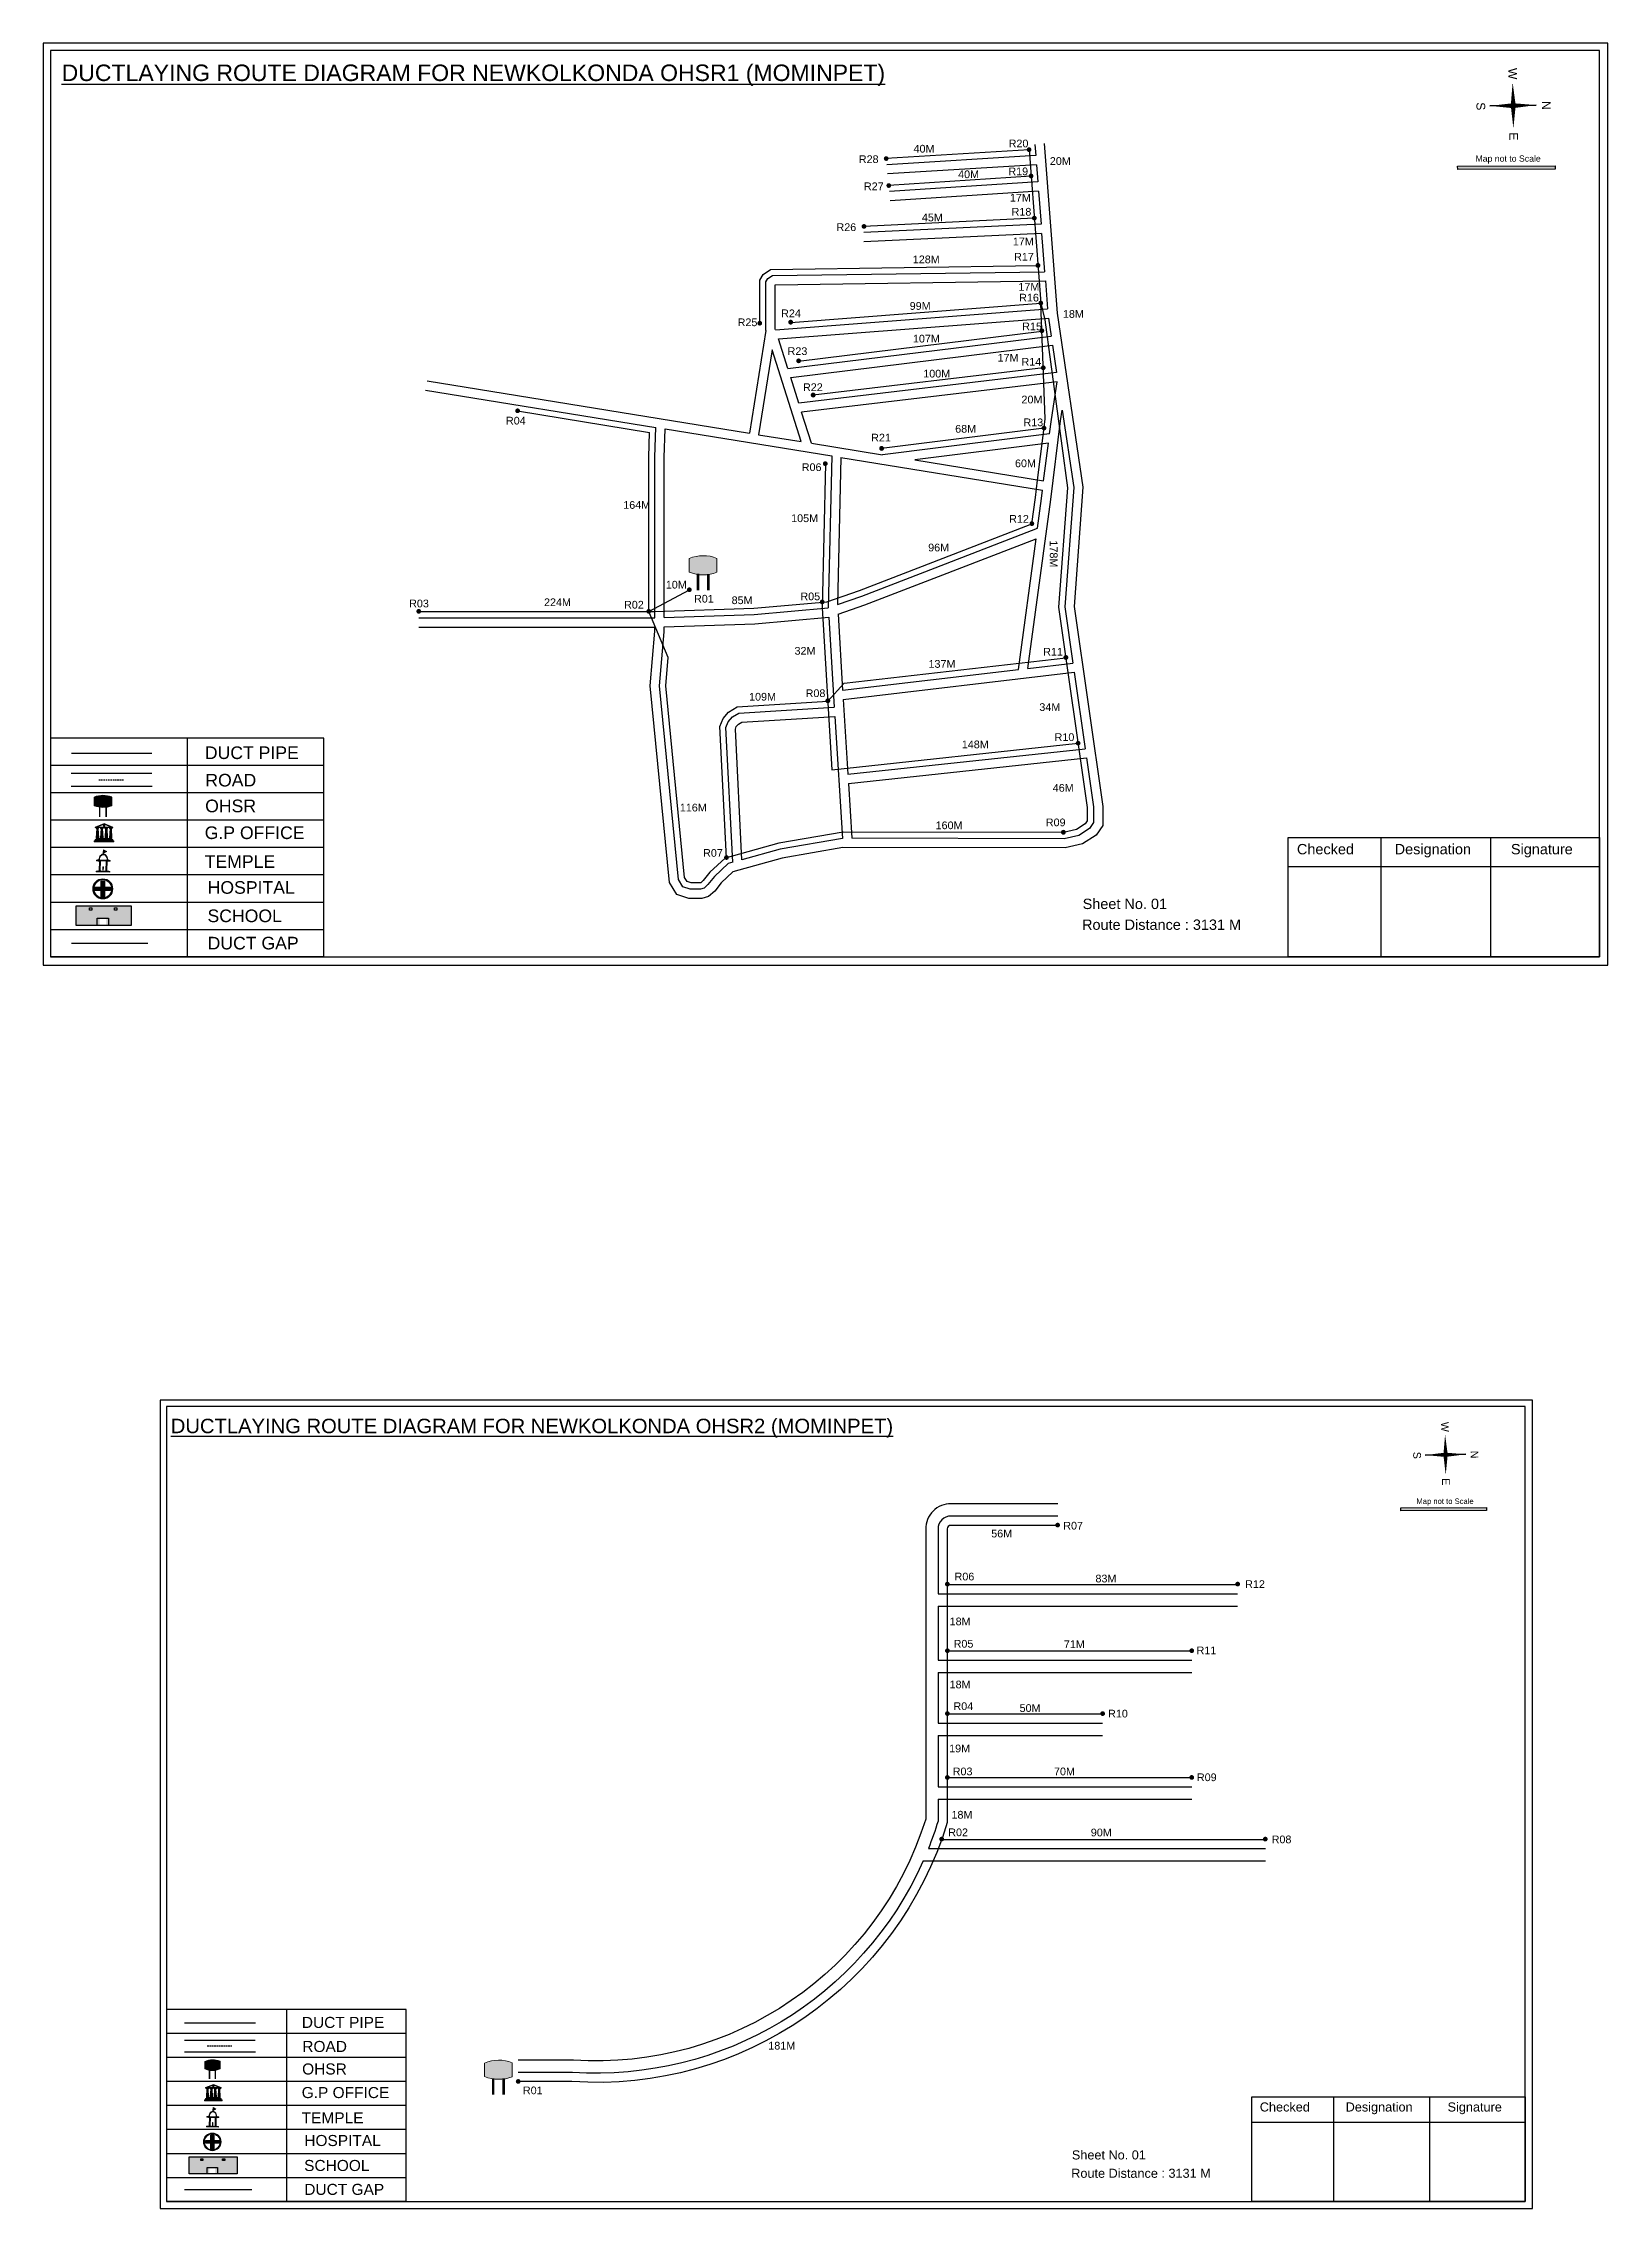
# Model space of a CAD drawing. Header units: inches. Extents: x 936 to 9757, y 449 to 1853.
# Drawn here: x 3536 to 4551, y 449 to 1853 of the extents above; entities that cross this region are included whole.
import ezdxf

# ---------------------------------------------------------------- set-up
doc = ezdxf.new("R2010")
doc.units = ezdxf.units.IN
doc.header["$MEASUREMENT"] = 0
doc.linetypes.add('DASHEDX2', pattern=[1.5, 1, -0.5])
for name, color, linetype in [('LANDMARK', 7, 'Continuous'), ('OHT', 7, 'Continuous'), ('pipe', 5, 'Continuous')]:
    doc.layers.add(name, color=color, linetype=linetype)
doc.styles.get("Standard").update_dxf_attribs({"font": 'arial.ttf'})

# ---------------------------------------------------------------- blocks, each defined once
blk = doc.blocks.new('OHT')
at = {"linetype": 'Continuous', "lineweight": 0, "true_color": 0x0ffffc}
blk.add_hatch(color=4, dxfattribs=at).paths.add_polyline_path([(0.012, 1), (0, 1, 0.101323), (-0.4, 0.916), (-0.4, 0.525, 0.194075), (0.399, 0.521), (0.399, 0.921, 0.097877)])
at = {"color": 4, "linetype": 'Continuous', "lineweight": 0, "true_color": 0x0ffffc, "flags": 128}
for points in [[(-0.4, 0.525), (-0.4, 0.916)], [(0.399, 0.521), (0.399, 0.921)]]:
    blk.add_lwpolyline(points, dxfattribs=at)
at = {"color": 4, "linetype": 'Continuous', "lineweight": 0, "true_color": 0x0ffffc, "const_width": 0.075, "flags": 128}
for points in [[(-0.15, 0), (-0.15, 0.475)], [(0.15, 0), (0.15, 0.473)]]:
    blk.add_lwpolyline(points, dxfattribs=at)
at = {"color": 4, "linetype": 'Continuous', "lineweight": 0, "true_color": 0x0ffffc}
for centre, radius, start, end in [((0.006, -0.019), 1.019, 67.31091, 113.47108), ((0.004, 1.513), 1.068, 247.76824, 291.70073)]:
    blk.add_arc(centre, radius, start, end, dxfattribs=at)
blk = doc.blocks.new('Government_Office')
at = {"linetype": 'Continuous', "lineweight": 0, "true_color": 0xff0000}
for points in [[(-0.5, 0.05), (0.5, 0.05), (0.5, 0), (-0.5, 0)], [(-0.45, 0.08), (-0.45, 0.12), (0.45, 0.12), (0.45, 0.08)], [(-0.4, 0.14), (-0.4, 0.18), (0.4, 0.18), (0.4, 0.14)]]:
    blk.add_hatch(color=1, dxfattribs=at).paths.add_polyline_path(points)
h = blk.add_hatch(color=1, dxfattribs=at)
h.paths.add_polyline_path([(0.44, 0.72), (0.45, 0.75), (0, 0.93), (-0.45, 0.75), (-0.44, 0.72)])
h.paths.add_polyline_path([(0.36, 0.75), (-0.36, 0.75), (0, 0.9)], flags=16)
h.paths.add_polyline_path([(0, 0.78, -1), (0, 0.87, -1)], flags=0)
h = blk.add_hatch(color=1, dxfattribs=at)
edge = h.paths.add_edge_path()
edge.add_line((-0.27, 0.2), (-0.3, 0.68))
edge.add_line((-0.3, 0.68), (-0.29, 0.68))
edge.add_arc((-0.28, 0.69), 0.0176, 225.304, 441.5659)
edge.add_line((-0.28, 0.7), (-0.39, 0.7))
edge.add_arc((-0.39, 0.69), 0.0176, 98.4341, 314.696)
edge.add_line((-0.38, 0.68), (-0.37, 0.68))
edge.add_line((-0.37, 0.68), (-0.4, 0.2))
edge.add_line((-0.4, 0.2), (-0.27, 0.2))
h = blk.add_hatch(color=1, dxfattribs=at)
edge = h.paths.add_edge_path()
edge.add_line((-0.05, 0.2), (-0.07, 0.68))
edge.add_line((-0.07, 0.68), (-0.07, 0.68))
edge.add_arc((-0.05, 0.69), 0.0176, 225.304, 441.5659)
edge.add_line((-0.05, 0.7), (-0.17, 0.7))
edge.add_arc((-0.17, 0.69), 0.0176, 98.4341, 314.696)
edge.add_line((-0.16, 0.68), (-0.15, 0.68))
edge.add_line((-0.15, 0.68), (-0.18, 0.2))
edge.add_line((-0.18, 0.2), (-0.05, 0.2))
h = blk.add_hatch(color=1, dxfattribs=at)
edge = h.paths.add_edge_path()
edge.add_arc((0, 0.83), 0.0467, 90, 270)
edge.add_arc((0, 0.83), 0.0467, 270, 450)
h = blk.add_hatch(color=1, dxfattribs=at)
edge = h.paths.add_edge_path()
edge.add_line((0.18, 0.2), (0.15, 0.68))
edge.add_line((0.15, 0.68), (0.16, 0.68))
edge.add_arc((0.17, 0.69), 0.0176, 225.304, 441.5659)
edge.add_line((0.17, 0.7), (0.05, 0.7))
edge.add_arc((0.05, 0.69), 0.0176, 98.4341, 314.696)
edge.add_line((0.07, 0.68), (0.07, 0.68))
edge.add_line((0.07, 0.68), (0.05, 0.2))
edge.add_line((0.05, 0.2), (0.18, 0.2))
h = blk.add_hatch(color=1, dxfattribs=at)
edge = h.paths.add_edge_path()
edge.add_line((0.4, 0.2), (0.37, 0.68))
edge.add_line((0.37, 0.68), (0.38, 0.68))
edge.add_arc((0.39, 0.69), 0.0176, 225.304, 441.5659)
edge.add_line((0.4, 0.7), (0.28, 0.7))
edge.add_arc((0.28, 0.69), 0.0176, 98.4341, 314.696)
edge.add_line((0.29, 0.68), (0.3, 0.68))
edge.add_line((0.3, 0.68), (0.27, 0.2))
edge.add_line((0.27, 0.2), (0.4, 0.2))
at = {"color": 1, "linetype": 'Continuous', "lineweight": 0, "true_color": 0xff0000, "flags": 128}
for points in [[(-0.5, 0.05), (0.5, 0.05), (0.5, 0), (-0.5, 0)], [(-0.45, 0.75), (-0.44, 0.72), (0.44, 0.72), (0.45, 0.75), (0, 0.93)], [(-0.45, 0.08), (-0.45, 0.12), (0.45, 0.12), (0.45, 0.08)], [(-0.4, 0.14), (-0.4, 0.18), (0.4, 0.18), (0.4, 0.14)], [(-0.36, 0.75), (0.36, 0.75), (0, 0.9)]]:
    blk.add_lwpolyline(points, close=True, dxfattribs=at)
for points in [[(-0.27, 0.2), (-0.3, 0.68), (-0.29, 0.68, 1.379694), (-0.28, 0.7), (-0.39, 0.7, 1.379694), (-0.38, 0.68), (-0.37, 0.68), (-0.4, 0.2)], [(-0.05, 0.2), (-0.07, 0.68), (-0.07, 0.68, 1.379694), (-0.05, 0.7), (-0.17, 0.7, 1.379694), (-0.16, 0.68), (-0.15, 0.68), (-0.18, 0.2)], [(0, 0.87, 1), (0, 0.78, 1)], [(0.18, 0.2), (0.15, 0.68), (0.16, 0.68, 1.379694), (0.17, 0.7), (0.05, 0.7, 1.379694), (0.07, 0.68), (0.07, 0.68), (0.05, 0.2)], [(0.4, 0.2), (0.37, 0.68), (0.38, 0.68, 1.379694), (0.4, 0.7), (0.28, 0.7, 1.379694), (0.29, 0.68), (0.3, 0.68), (0.27, 0.2)]]:
    blk.add_lwpolyline(points, format="xyb", close=True, dxfattribs=at)
blk = doc.blocks.new('Temple')
at = {"linetype": 'Continuous', "lineweight": 0, "true_color": 0xe66000}
blk.add_hatch(color=32, dxfattribs=at).paths.add_polyline_path([(-0.006, 1), (0.147, 0.931), (0, 0.85)])
at = {"linetype": 'Continuous', "lineweight": 0, "true_color": 0xff0000}
h = blk.add_hatch(color=1, dxfattribs=at)
edge = h.paths.add_edge_path()
edge.add_line((0.175, 0.49), (0.225, 0.49))
edge.add_line((0.225, 0.49), (0.225, 0.497))
edge.add_line((0.225, 0.497), (0.307, 0.497))
edge.add_line((0.307, 0.497), (0.307, 0.533))
edge.add_line((0.307, 0.533), (0.257, 0.533))
edge.add_line((0.257, 0.533), (0.257, 0.54))
edge.add_line((0.257, 0.54), (0.2, 0.54))
edge.add_spline(control_points=[(0.2, 0.54), (0.2, 0.589), (0.19, 0.638), (0.142, 0.743), (0.092, 0.79), (0.027, 0.805), (0.02, 0.806), (0.012, 0.806)], knot_values=[4.712389, 4.712389, 4.712389, 4.712389, 5.278166, 5.278166, 6.117402, 6.117402, 6.223801, 6.223801, 6.223801, 6.223801], degree=3, periodic=0)
edge.add_line((0.012, 0.806), (0.012, 0.79))
edge.add_line((0.012, 0.79), (-0.012, 0.79))
edge.add_line((-0.012, 0.79), (-0.012, 0.806))
edge.add_spline(control_points=[(-0.012, 0.806), (-0.055, 0.802), (-0.096, 0.781), (-0.171, 0.699), (-0.197, 0.628), (-0.2, 0.55), (-0.2, 0.545), (-0.2, 0.54)], knot_values=[6.343965, 6.343965, 6.343965, 6.343965, 6.956638, 6.956638, 7.795874, 7.795874, 7.853982, 7.853982, 7.853982, 7.853982], degree=3, periodic=0)
edge.add_line((-0.2, 0.54), (-0.257, 0.54))
edge.add_line((-0.257, 0.54), (-0.257, 0.533))
edge.add_line((-0.257, 0.533), (-0.307, 0.533))
edge.add_line((-0.307, 0.533), (-0.307, 0.497))
edge.add_line((-0.307, 0.497), (-0.225, 0.497))
edge.add_line((-0.225, 0.497), (-0.225, 0.49))
edge.add_line((-0.225, 0.49), (-0.175, 0.49))
edge.add_line((-0.175, 0.49), (-0.175, 0.07))
edge.add_arc((-0.205, 0.07), 0.03, -90, 0, ccw=False)
edge.add_line((-0.205, 0.04), (-0.257, 0.04))
edge.add_line((-0.257, 0.04), (-0.257, 0.033))
edge.add_line((-0.257, 0.033), (-0.307, 0.033))
edge.add_line((-0.307, 0.033), (-0.307, 0))
edge.add_line((-0.307, 0), (0.307, 0))
edge.add_line((0.307, 0), (0.307, 0.033))
edge.add_line((0.307, 0.033), (0.257, 0.033))
edge.add_line((0.257, 0.033), (0.257, 0.04))
edge.add_line((0.257, 0.04), (0.205, 0.04))
edge.add_arc((0.205, 0.07), 0.03, 180, 270, ccw=False)
edge.add_line((0.175, 0.07), (0.175, 0.49))
h.paths.add_polyline_path([(0.125, 0.07, -0.414214), (0.095, 0.04), (0.05, 0.04), (0.05, 0.033), (-0.05, 0.033), (-0.05, 0.04), (-0.095, 0.04, -0.414214), (-0.125, 0.07), (-0.125, 0.497), (0.125, 0.497)], flags=16)
edge = h.paths.add_edge_path(flags=16)
edge.add_ellipse((0, 0.54), major_axis=(0, 0.242), ratio=0.722808, start_angle=270, end_angle=450, ccw=False)
edge.add_line((0.175, 0.54), (-0.175, 0.54))
h.paths.add_polyline_path([(0.012, 0.23), (0.012, 0.07), (-0.012, 0.07), (-0.012, 0.23)], flags=0)
h = blk.add_hatch(color=1, dxfattribs=at)
edge = h.paths.add_edge_path()
edge.add_line((0.012, 0.857), (0, 0.85))
edge.add_line((0, 0.85), (-0.003, 0.925))
edge.add_line((-0.003, 0.925), (-0.012, 0.925))
edge.add_line((-0.012, 0.925), (-0.012, 0.806))
edge.add_spline(control_points=[(-0.012, 0.806), (-0.004, 0.807), (0.004, 0.807), (0.012, 0.806)], knot_values=[6.223801, 6.223801, 6.223801, 6.223801, 6.343965, 6.343965, 6.343965, 6.343965], degree=3, periodic=0)
edge.add_line((0.012, 0.806), (0.012, 0.857))
h = blk.add_hatch(color=1, dxfattribs=at)
edge = h.paths.add_edge_path()
edge.add_line((0.012, 0.79), (0.012, 0.806))
edge.add_spline(control_points=[(0.012, 0.806), (0.004, 0.807), (-0.004, 0.807), (-0.012, 0.806)], knot_values=[6.223801, 6.223801, 6.223801, 6.223801, 6.343965, 6.343965, 6.343965, 6.343965], degree=3, periodic=0)
edge.add_line((-0.012, 0.806), (-0.012, 0.79))
edge.add_line((-0.012, 0.79), (0.012, 0.79))
at = {"color": 32, "linetype": 'Continuous', "lineweight": 0, "true_color": 0xe66000, "flags": 128}
blk.add_lwpolyline([(-0.006, 1), (0.147, 0.931), (0, 0.85), (-0.006, 1)], dxfattribs=at)
at = {"color": 1, "linetype": 'Continuous', "lineweight": 0, "true_color": 0xff0000, "flags": 128}
blk.add_lwpolyline([(0.2, 0.54), (0.257, 0.54), (0.257, 0.533), (0.307, 0.533), (0.307, 0.497), (0.225, 0.497), (0.225, 0.49), (0.175, 0.49), (0.175, 0.07, 0.414214), (0.205, 0.04), (0.257, 0.04), (0.257, 0.033), (0.307, 0.033), (0.307, 0), (-0.307, 0), (-0.307, 0.033), (-0.257, 0.033), (-0.257, 0.04), (-0.205, 0.04, 0.414214), (-0.175, 0.07), (-0.175, 0.49), (-0.225, 0.49), (-0.225, 0.497), (-0.307, 0.497), (-0.307, 0.533), (-0.257, 0.533), (-0.257, 0.54), (-0.2, 0.54)], format="xyb", dxfattribs=at)
blk.add_lwpolyline([(-0.175, 0.54), (0.175, 0.54)], dxfattribs=at)
blk.add_lwpolyline([(0.125, 0.497), (0.125, 0.07, -0.414214), (0.095, 0.04), (0.05, 0.04), (0.05, 0.033), (-0.05, 0.033), (-0.05, 0.04), (-0.095, 0.04, -0.414214), (-0.125, 0.07), (-0.125, 0.497)], format="xyb", close=True, dxfattribs=at)
for points in [[(0.012, 0.925), (-0.012, 0.925), (-0.012, 0.79), (0.012, 0.79)], [(0.012, 0.23), (-0.012, 0.23), (-0.012, 0.07), (0.012, 0.07)]]:
    blk.add_lwpolyline(points, close=True, dxfattribs=at)
at = {"color": 1, "linetype": 'Continuous', "lineweight": 0, "true_color": 0xff0000}
blk.add_ellipse((0, 0.54), major_axis=(0, 0.242), ratio=0.722808, start_param=4.712389, end_param=7.853982, dxfattribs=at)
blk.add_open_spline([(0.2, 0.54), (0.2, 0.589), (0.19, 0.638), (0.142, 0.743), (0.092, 0.79), (-0.023, 0.816), (-0.085, 0.794), (-0.171, 0.699), (-0.197, 0.628), (-0.2, 0.55), (-0.2, 0.545), (-0.2, 0.54)], degree=3, knots=[4.712389, 4.712389, 4.712389, 4.712389, 5.278166, 5.278166, 6.117402, 6.117402, 6.956638, 6.956638, 7.795874, 7.795874, 7.853982, 7.853982, 7.853982, 7.853982], dxfattribs=at)
blk = doc.blocks.new('*U11')
at = {"color": 0, "linetype": 'DASHEDX2', "transparency": 16777216}
blk.add_line((-8.2, 0), (8, 0), dxfattribs=at)
blk = doc.blocks.new('Hospital')
at = {"linetype": 'Continuous', "lineweight": 0, "true_color": 0x000000}
h = blk.add_hatch(color=18, dxfattribs=at)
h.paths.add_polyline_path([(-0.5, 0, 1), (0.5, 0, 1)])
h.paths.add_polyline_path([(0.45, 0, -1), (-0.45, 0, -1)], flags=16)
at = {"linetype": 'Continuous', "true_color": 0xff0000}
blk.add_hatch(color=1, dxfattribs=at).paths.add_polyline_path([(-0.39, 0.08), (-0.08, 0.08), (-0.08, 0.39), (0.08, 0.39), (0.08, 0.08), (0.39, 0.08), (0.39, -0.08), (0.08, -0.08), (0.08, -0.39), (-0.08, -0.39), (-0.08, -0.08), (-0.39, -0.08)])
at = {"color": 1, "linetype": 'Continuous', "true_color": 0xff0000, "flags": 128}
blk.add_lwpolyline([(-0.39, 0.08), (-0.08, 0.08), (-0.08, 0.39), (0.08, 0.39), (0.08, 0.08), (0.39, 0.08), (0.39, -0.08), (0.08, -0.08), (0.08, -0.39), (-0.08, -0.39), (-0.08, -0.08), (-0.39, -0.08)], close=True, dxfattribs=at)
at = {"color": 18, "linetype": 'Continuous', "lineweight": 0, "true_color": 0x000000}
for radius in [0.5, 0.446]:
    blk.add_circle((0, 0), radius, dxfattribs=at)
blk = doc.blocks.new('*U13')
at = {"color": 0, "linetype": 'DASHEDX2', "transparency": 16777216}
blk.add_line((-8.2, 0), (8, 0), dxfattribs=at)

msp = doc.modelspace()

# ---------------------------------------------------------------- hatches: boundary and pattern name
at = {"ltscale": 0.5}
h = msp.add_hatch(color=5, dxfattribs=at)
h.dxf.hatch_style = 1
h.paths.add_polyline_path([(4176.8, 1784.2, 1), (4173.7, 1784.2, 1)])
h = msp.add_hatch(color=5, dxfattribs=at)
h.dxf.hatch_style = 1
h.paths.add_polyline_path([(4084.1, 1778.4, 1), (4081, 1778.4, 1)])
at = {"true_color": 0x0093dd}
h = msp.add_hatch(color=142, dxfattribs=at)
h.dxf.hatch_style = 1
h.paths.add_polyline_path([(4453.2, 1773.5), (4453.3, 1771.4), (4516.5, 1771.5), (4516.5, 1773.6)])
at = {"ltscale": 0.5}
h = msp.add_hatch(color=5, dxfattribs=at)
h.dxf.hatch_style = 1
h.paths.add_polyline_path([(4085.8, 1760.9, 1), (4082.7, 1760.9, 1)])
h = msp.add_hatch(color=5, dxfattribs=at)
h.dxf.hatch_style = 1
h.paths.add_polyline_path([(4178.1, 1767.1, 1), (4175, 1767.1, 1)])
h = msp.add_hatch(color=5, dxfattribs=at)
h.dxf.hatch_style = 1
h.paths.add_polyline_path([(4069.7, 1734.4, 1), (4066.6, 1734.4, 1)])
h = msp.add_hatch(color=5, dxfattribs=at)
h.dxf.hatch_style = 1
h.paths.add_polyline_path([(4180.2, 1739.8, 1), (4177.1, 1739.8, 1)])
h = msp.add_hatch(color=5, dxfattribs=at)
h.dxf.hatch_style = 1
h.paths.add_polyline_path([(4182.6, 1709.1, 1), (4179.4, 1709.1, 1)])
h = msp.add_hatch(color=5, dxfattribs=at)
h.dxf.hatch_style = 1
h.paths.add_polyline_path([(4184.4, 1684.7, 1), (4181.3, 1684.7, 1)])
h = msp.add_hatch(color=5, dxfattribs=at)
h.dxf.hatch_style = 1
h.paths.add_polyline_path([(4002.1, 1671.6, 1), (3999, 1671.6, 1)])
h = msp.add_hatch(color=5, dxfattribs=at)
h.dxf.hatch_style = 1
h.paths.add_polyline_path([(4022.2, 1672.3, 1), (4019, 1672.3, 1)])
h = msp.add_hatch(color=5, dxfattribs=at)
h.dxf.hatch_style = 1
h.paths.add_polyline_path([(4185.1, 1666.7, 1), (4182, 1666.7, 1)])
h = msp.add_hatch(color=5, dxfattribs=at)
h.dxf.hatch_style = 1
h.paths.add_polyline_path([(4027.3, 1647.2, 1), (4024.2, 1647.2, 1)])
h = msp.add_hatch(color=5, dxfattribs=at)
h.dxf.hatch_style = 1
h.paths.add_polyline_path([(4186, 1642.7, 1), (4182.9, 1642.7, 1)])
h = msp.add_hatch(color=5, dxfattribs=at)
h.dxf.hatch_style = 1
h.paths.add_polyline_path([(3845, 1614.8, 1), (3841.9, 1614.8, 1)])
h = msp.add_hatch(color=5, dxfattribs=at)
h.dxf.hatch_style = 1
h.paths.add_polyline_path([(4036.8, 1625, 1), (4033.6, 1625, 1)])
h = msp.add_hatch(color=5, dxfattribs=at)
h.dxf.hatch_style = 1
h.paths.add_polyline_path([(4186.5, 1603.6, 1), (4183.4, 1603.6, 1)])
h = msp.add_hatch(color=5, dxfattribs=at)
h.dxf.hatch_style = 1
h.paths.add_polyline_path([(4081.2, 1590.4, 1), (4078, 1590.4, 1)])
h = msp.add_hatch(color=5, dxfattribs=at)
h.dxf.hatch_style = 1
h.paths.add_polyline_path([(4044.6, 1580.5, 1), (4041.5, 1580.5, 1)])
h = msp.add_hatch(color=5, dxfattribs=at)
h.dxf.hatch_style = 1
h.paths.add_polyline_path([(4178.6, 1541.6, 1), (4175.5, 1541.6, 1)])
h = msp.add_hatch(color=5, dxfattribs=at)
h.dxf.hatch_style = 1
h.paths.add_polyline_path([(3956.4, 1498.7, 1), (3953.3, 1498.7, 1)])
h = msp.add_hatch(color=5, dxfattribs=at)
h.dxf.hatch_style = 1
h.paths.add_polyline_path([(4042.6, 1490.8, 1), (4039.5, 1490.8, 1)])
h = msp.add_hatch(color=5, dxfattribs=at)
h.dxf.hatch_style = 1
h.paths.add_polyline_path([(3780.9, 1484.7, 1), (3777.8, 1484.7, 1)])
h = msp.add_hatch(color=5, dxfattribs=at)
h.dxf.hatch_style = 1
h.paths.add_polyline_path([(3930.1, 1484.7, 1), (3927, 1484.7, 1)])
h = msp.add_hatch(color=5, dxfattribs=at)
h.dxf.hatch_style = 1
h.paths.add_polyline_path([(4200.7, 1454.8, 1), (4197.5, 1454.8, 1)])
h = msp.add_hatch(color=5, dxfattribs=at)
h.dxf.hatch_style = 1
h.paths.add_polyline_path([(4046.3, 1426.7, 1), (4043.1, 1426.7, 1)])
h = msp.add_hatch(color=5, dxfattribs=at)
h.dxf.hatch_style = 1
h.paths.add_polyline_path([(4208.6, 1399.2, 1), (4205.5, 1399.2, 1)])
h = msp.add_hatch(color=5, dxfattribs=at)
h.dxf.hatch_style = 1
h.paths.add_polyline_path([(4199.1, 1341.4, 1), (4195.9, 1341.4, 1)])
h = msp.add_hatch(color=5, dxfattribs=at)
h.dxf.hatch_style = 1
h.paths.add_polyline_path([(3980.5, 1325, 1), (3977.4, 1325, 1)])
at = {"true_color": 0xc8c92d}
h = msp.add_hatch(color=52, dxfattribs=at)
h.dxf.hatch_style = 1
h.paths.add_polyline_path([(3564.3, 1293.6), (3557.2, 1293.6), (3557.2, 1281), (3564.3, 1281)])
h.paths.add_polyline_path([(3592.6, 1293.6), (3585.6, 1293.6), (3585.6, 1281), (3592.6, 1281)])
at = {"true_color": 0x293189}
h = msp.add_hatch(color=177, dxfattribs=at)
h.dxf.hatch_style = 1
h.paths.add_polyline_path([(3585.6, 1293.6), (3564.3, 1293.6), (3564.3, 1281), (3572.3, 1281), (3572.3, 1285.1), (3576.6, 1285.1), (3576.6, 1281), (3585.6, 1281)])
h.paths.add_polyline_path([(3567.3, 1290.8), (3565.7, 1290.8), (3565.7, 1292.3), (3567.3, 1292.3)], flags=16)
h.paths.add_polyline_path([(3582, 1290.8), (3582, 1292.3), (3583.5, 1292.3), (3583.5, 1290.8)], flags=16)
at = {"true_color": 0x0093dd}
h = msp.add_hatch(color=142, dxfattribs=at)
h.dxf.hatch_style = 1
h.paths.add_polyline_path([(4416.4, 903.2), (4416.4, 901.3), (4471.9, 901.5), (4471.9, 903.3)])
at = {"ltscale": 0.5}
h = msp.add_hatch(color=5, dxfattribs=at)
h.dxf.hatch_style = 1
h.paths.add_polyline_path([(4195.3, 892, 1), (4192.2, 892, 1)])
h = msp.add_hatch(color=5, dxfattribs=at)
h.dxf.hatch_style = 1
h.paths.add_polyline_path([(4123.8, 853.7, 1), (4120.7, 853.7, 1)])
h = msp.add_hatch(color=5, dxfattribs=at)
h.dxf.hatch_style = 1
h.paths.add_polyline_path([(4312.1, 853.7, 1), (4309, 853.7, 1)])
h = msp.add_hatch(color=5, dxfattribs=at)
h.dxf.hatch_style = 1
h.paths.add_polyline_path([(4123.8, 810.5, 1), (4120.7, 810.5, 1)])
h = msp.add_hatch(color=5, dxfattribs=at)
h.dxf.hatch_style = 1
h.paths.add_polyline_path([(4282.3, 810.5, 1), (4279.2, 810.5, 1)])
h = msp.add_hatch(color=5, dxfattribs=at)
h.dxf.hatch_style = 1
h.paths.add_polyline_path([(4123.8, 769.7, 1), (4120.7, 769.7, 1)])
h = msp.add_hatch(color=5, dxfattribs=at)
h.dxf.hatch_style = 1
h.paths.add_polyline_path([(4224.5, 769.7, 1), (4221.4, 769.7, 1)])
h = msp.add_hatch(color=5, dxfattribs=at)
h.dxf.hatch_style = 1
h.paths.add_polyline_path([(4123.8, 728.3, 1), (4120.7, 728.3, 1)])
h = msp.add_hatch(color=5, dxfattribs=at)
h.dxf.hatch_style = 1
h.paths.add_polyline_path([(4282.3, 728.3, 1), (4279.2, 728.3, 1)])
h = msp.add_hatch(color=5, dxfattribs=at)
h.dxf.hatch_style = 1
h.paths.add_polyline_path([(4120.1, 688.3, 1), (4117, 688.3, 1)])
h = msp.add_hatch(color=5, dxfattribs=at)
h.dxf.hatch_style = 1
h.paths.add_polyline_path([(4330, 688.3, 1), (4326.9, 688.3, 1)])
h = msp.add_hatch(color=5, dxfattribs=at)
h.dxf.hatch_style = 1
h.paths.add_polyline_path([(3845.4, 531.1, 1), (3842.3, 531.1, 1)])
at = {"true_color": 0xc8c92d}
h = msp.add_hatch(color=52, dxfattribs=at)
h.dxf.hatch_style = 1
h.paths.add_polyline_path([(3636.6, 482.2), (3630.4, 482.2), (3630.4, 471.2), (3636.6, 471.2)])
h.paths.add_polyline_path([(3661.4, 482.2), (3655.2, 482.2), (3655.2, 471.2), (3661.4, 471.2)])
at = {"true_color": 0x293189}
h = msp.add_hatch(color=177, dxfattribs=at)
h.dxf.hatch_style = 1
h.paths.add_polyline_path([(3655.2, 482.2), (3636.6, 482.2), (3636.6, 471.2), (3643.6, 471.2), (3643.6, 474.8), (3647.4, 474.8), (3647.4, 471.2), (3655.2, 471.2)])
h.paths.add_polyline_path([(3639.2, 479.8), (3637.9, 479.8), (3637.9, 481), (3639.2, 481)], flags=16)
h.paths.add_polyline_path([(3652.1, 479.8), (3652.1, 481), (3653.5, 481), (3653.5, 479.8)], flags=16)

# ---------------------------------------------------------------- linework, layer by layer
for p, q in [((4474.2, 1812.6), (4504.2, 1813.1)), ((4504.2, 1813.1), (4474.2, 1812.6)), ((4474.2, 1812.6), (4504.2, 1813.1)), ((4489.2, 1812.9), (4474.2, 1812.6)), ((3540.5, 1402.4), (3540.5, 1262)), ((3629.2, 1402.4), (3629.2, 1260.6)), ((3717.8, 1384.7), (3540.5, 1384.7)), ((3553.8, 1379.8), (3606.1, 1379.8)), ((3717.8, 1367), (3540.5, 1367)), ((3553.8, 1371.2), (3606.4, 1371.2)), ((3717.8, 1349.2), (3540.5, 1349.2)), ((3717.8, 1331.5), (3540.5, 1331.5)), ((3717.8, 1313.8), (3540.5, 1313.8)), ((3540.5, 1296.1), (3717.8, 1296.1)), ((3540.5, 1278.3), (3717.8, 1278.3)), ((3540.5, 1262), (3540.5, 1260.6)), ((3540.5, 1261.7), (3540.5, 1260.6)), ((3717.8, 1260.6), (3540.5, 1260.6)), ((4432.2, 937.4), (4458.5, 937.9)), ((4458.5, 937.9), (4432.2, 937.4)), ((4432.2, 937.4), (4458.5, 937.9)), ((4445.3, 937.7), (4432.2, 937.4)), ((3615.7, 577.7), (3615.7, 454.5)), ((3693.5, 577.7), (3693.5, 453.3)), ((3771.2, 562.1), (3615.7, 562.1)), ((3627.4, 557.8), (3673.3, 557.8)), ((3627.4, 550.3), (3673.5, 550.3)), ((3771.2, 546.6), (3615.7, 546.6)), ((3771.2, 531), (3615.7, 531)), ((3771.2, 515.5), (3615.7, 515.5)), ((3771.2, 499.9), (3615.7, 499.9)), ((3615.7, 484.4), (3771.2, 484.4)), ((3615.7, 468.8), (3771.2, 468.8)), ((3615.7, 454.5), (3615.7, 453.3)), ((3615.7, 454.2), (3615.7, 453.3)), ((3771.2, 453.3), (3615.7, 453.3))]:
    msp.add_line(p, q)
at = {"color": 1}
for p, q in [((4504.2, 1813.1), (4489.2, 1812.9)), ((4458.5, 937.9), (4445.3, 937.7))]:
    msp.add_line(p, q, dxfattribs=at)
at = {"color": 242, "true_color": 0xcd2027}
for p, q in [((4403.5, 1337.9), (4403.5, 1260.5)), ((4474.5, 1337.9), (4474.5, 1260.5)), ((4343.2, 1319.2), (4545.2, 1319.2)), ((4372.8, 521.1), (4372.8, 453.2)), ((4435, 521.1), (4435, 453.2)), ((4319.8, 504.7), (4497, 504.7))]:
    msp.add_line(p, q, dxfattribs=at)
for points in [[(3535.8, 1853.2), (3535.8, 1255.2), (4550.6, 1255.2), (4550.6, 1853.2)], [(3540.5, 1848.6), (3540.5, 1260.6), (4545.2, 1260.6), (4545.2, 1848.6)], [(4173.6, 1441.6), (4173.6, 1441.6)], [(3592.7, 1293.6), (3592.7, 1281), (3557.2, 1281), (3557.2, 1293.6)], [(3567.3, 1292.3), (3567.3, 1290.8), (3565.7, 1290.8), (3565.7, 1292.3)], [(3582, 1290.8), (3582, 1292.3), (3583.5, 1292.3), (3583.5, 1290.8)], [(3611.6, 973.1), (3611.6, 448.6), (4501.7, 448.6), (4501.7, 973.1)], [(3615.7, 969), (3615.7, 453.3), (4497, 453.3), (4497, 969)], [(3661.5, 482.2), (3661.5, 471.2), (3630.4, 471.2), (3630.4, 482.2)], [(3639.2, 481), (3639.2, 479.8), (3637.9, 479.8), (3637.9, 481)], [(3652.1, 479.8), (3652.1, 481), (3653.5, 481), (3653.5, 479.8)]]:
    msp.add_lwpolyline(points, close=True)
for points in [[(4185, 1788.1), (4193.4, 1678.1), (4210.2, 1565.3), (4204.4, 1487.9), (4223, 1358.2), (4223, 1345.8), (4218.7, 1339.5), (4209.8, 1333.8), (4198.6, 1331.2), (4054.5, 1331.5)], [(4179, 1787.6), (4179.6, 1780.3)], [(4179.6, 1780.3), (4082.9, 1774.4)], [(4180, 1774.3), (4083.5, 1768.5)], [(4180, 1774.3), (4180.9, 1763.3)], [(4180.9, 1763.3), (4084.6, 1757)], [(4181.3, 1757.3), (4085.2, 1751)], [(4181.3, 1757.3), (4183, 1735.9)], [(4183, 1735.9), (4068.1, 1730.4)], [(4183.4, 1729.9), (4068.1, 1724.4)], [(4183.4, 1729.9), (4185.3, 1705)], [(4004.5, 1666.9), (4004.5, 1698.5), (4005.7, 1700.5), (4008.8, 1702.5), (4185.3, 1705)], [(4010.7, 1667.4), (4010.5, 1667.8), (4010.5, 1696.5), (4010.6, 1696.5), (4185.8, 1699)], [(4185.8, 1699), (4187.2, 1680.9)], [(4010.7, 1667.4), (4187.2, 1680.9)], [(4012.6, 1661.5), (4187.8, 1674.9)], [(4187.8, 1674.9), (4189.5, 1663.2)], [(4004.5, 1666.9), (3993.8, 1600.3)], [(4018.7, 1642.2), (4012.6, 1661.5)], [(4018.7, 1642.2), (4189.5, 1663.2)], [(4008.6, 1654.3), (3999.7, 1599.3)], [(4027.5, 1594.8), (4008.6, 1654.3)], [(4020.6, 1636.3), (4190.4, 1657.3)], [(4190.4, 1657.3), (4193.1, 1639.6)], [(3784.8, 1634.2), (3993.8, 1600.3)], [(4025.9, 1619.7), (4020.6, 1636.3)], [(4193.1, 1639.6), (4025.9, 1619.7)], [(4193.4, 1633.6), (4027.7, 1613.9)], [(4188.5, 1599.9), (4189.7, 1609.1), (4193.4, 1633.6)], [(3783.8, 1628.2), (3933.2, 1604)], [(3932.5, 1480.5), (3932.5, 1584.7), (3933.2, 1604)], [(3938.5, 1480.7), (3938.5, 1584.6), (3939.1, 1603.1)], [(3939.1, 1603.1), (4047.2, 1585.6)], [(4034.2, 1593.8), (4027.7, 1613.9)], [(4174.5, 1447.7), (4189.3, 1557.3), (4195.6, 1608.3), (4196.7, 1615.3)], [(4196.7, 1615.3), (4204.2, 1565), (4198.4, 1487.7), (4203.6, 1451.1)], [(3999.7, 1599.3), (4027.5, 1594.8)], [(4034.2, 1593.8), (4080.1, 1586.3)], [(4188.5, 1599.9), (4080.1, 1586.3)], [(4187.8, 1593.8), (4101.2, 1582.9)], [(4184.7, 1569.4), (4187.8, 1593.8)], [(4047.2, 1585.6), (4045, 1486.9)], [(4053.2, 1584.6), (4051, 1489.1)], [(4053.2, 1584.6), (4184, 1563.4)], [(4101.2, 1582.9), (4184.7, 1569.4)], [(4180.7, 1538.6), (4183.3, 1558), (4184, 1563.4)], [(4051, 1489.1), (4066.7, 1494.5), (4114.3, 1512.9), (4180.7, 1538.6)], [(4051.3, 1482.8), (4068.8, 1488.9), (4116.5, 1507.3), (4179.8, 1531.8)], [(4168.3, 1447), (4179.8, 1531.8)], [(3779.4, 1480.5), (3932.5, 1480.5)], [(3938.5, 1480.7), (3997, 1482.7), (4045, 1486.9)], [(3938.5, 1474.7), (3997.4, 1476.7), (4045.4, 1481)], [(4045.4, 1481), (4048.9, 1422.5)], [(4051.3, 1482.8), (4054.3, 1433.6)], [(3779.4, 1474.5), (3932.5, 1474.5)], [(4054.5, 1331.5), (4015.1, 1324.5), (3983.1, 1315.7), (3975.5, 1308.7), (3971.3, 1303.3), (3967.4, 1299.8), (3963, 1298.5), (3954.5, 1298.5), (3946.8, 1301), (3941.9, 1308.8), (3929.5, 1436.3), (3932.5, 1471.8), (3932.5, 1474.5)], [(3983.1, 1321.9), (3980.1, 1321.1), (3971.1, 1312.8), (3966.9, 1307.5), (3964.4, 1305.2), (3962.1, 1304.5), (3955.5, 1304.5), (3950.7, 1306), (3947.8, 1310.8), (3935.5, 1436.4), (3938.5, 1471.5), (3938.5, 1474.7)], [(4054.3, 1433.6), (4168.3, 1447)], [(4174.5, 1447.7), (4203.6, 1451.1)], [(4054.6, 1427.6), (4204.5, 1445.2)], [(4204.5, 1445.2), (4211.6, 1395.6)], [(3983.1, 1321.9), (3978.6, 1409.3), (3980.1, 1413.1), (3982.9, 1416.2), (3987, 1418.7), (4048.9, 1422.5)], [(4054.6, 1427.6), (4057.6, 1379)], [(3989, 1323.5), (3984.7, 1408.3), (3985.3, 1409.9), (3986.8, 1411.5), (3988.9, 1412.8), (4049.3, 1416.5)], [(4049.3, 1416.5), (4054.2, 1337.4)], [(3717.8, 1260.6), (3717.8, 1402.4), (3540.5, 1402.4)], [(4057.6, 1379), (4211.6, 1395.6)], [(4058, 1373), (4212.5, 1389.6)], [(4212.5, 1389.6), (4217, 1357.8), (4217, 1347.7), (4214.4, 1343.9), (4207.5, 1339.4), (4198, 1337.2), (4060.2, 1337.5)], [(4058, 1373), (4060.2, 1337.5)], [(4054.2, 1337.4), (4013.8, 1330.4), (3989, 1323.5)], [(3570.7, 1281), (3570.7, 1285.7), (3578.2, 1285.7), (3578.2, 1281)], [(4116.2, 847.5), (4310.5, 847.5)], [(4116.2, 839.5), (4310.5, 839.5)], [(4116.2, 839.5), (4116.2, 804.4)], [(4116.2, 804.4), (4280.8, 804.4)], [(4116.2, 796.4), (4280.8, 796.4)], [(4116.2, 796.4), (4116.2, 763.6)], [(4116.2, 763.6), (4222.9, 763.6)], [(4116.2, 755.6), (4222.9, 755.6)], [(4116.2, 755.6), (4116.2, 722.2)], [(4116.2, 722.2), (4280.8, 722.2)], [(4116.2, 714.2), (4280.8, 714.2)], [(4109.9, 682.1), (4328.5, 682.1)], [(4106.5, 674.1), (4328.5, 674.1)], [(3771.2, 453.3), (3771.2, 577.7), (3615.7, 577.7)], [(3879.7, 544.9), (3843.9, 545)], [(3879.1, 537), (3843.9, 537)], [(3642.2, 471.2), (3642.2, 475.3), (3648.8, 475.3), (3648.8, 471.2)]]:
    msp.add_lwpolyline(points)
at = {"color": 142, "true_color": 0x0093dd}
for points in [[(4516.5, 1771.5), (4453.3, 1771.4), (4453.2, 1773.5), (4516.5, 1773.6), (4516.5, 1771.5)], [(4471.9, 901.5), (4416.4, 901.3), (4416.4, 903.2), (4471.9, 903.3), (4471.9, 901.5)]]:
    msp.add_lwpolyline(points, dxfattribs=at)
at = {"color": 242, "true_color": 0xcd2027}
for points in [[(4545.2, 1260.5), (4343.2, 1260.5), (4343.2, 1337.9), (4545.2, 1337.9)], [(4497, 453.2), (4319.8, 453.2), (4319.8, 521.1), (4497, 521.1)]]:
    msp.add_lwpolyline(points, close=True, dxfattribs=at)
for points in [[(4193.8, 905.8), (4124.7, 905.8, 0.425319), (4108.2, 889.3), (4108.2, 884.1), (4108.2, 701.2, -0.346149), (3879.7, 544.9, -0.346149)], [(4193.8, 897.8), (4124.6, 897.8, 0.429861), (4116.2, 889.4), (4116.2, 884.1), (4116.2, 847.5)], [(4116.2, 714.2), (4116.2, 700, -0.020418), (4109.9, 682.1)], [(4106.5, 674.1, -0.314601), (3879.1, 537)]]:
    msp.add_lwpolyline(points, format="xyb")
for points in [[(4487.7, 1812.8), (4490.9, 1812.9), (4488.9, 1827.8)], [(4487.7, 1812.8), (4490.9, 1812.9), (4488.9, 1827.8)], [(4489.1, 1814.3), (4489.2, 1811.1), (4474.2, 1812.6)], [(4489.1, 1814.3), (4489.2, 1811.1), (4474.2, 1812.6)], [(4487.7, 1812.8), (4490.9, 1812.9), (4489.4, 1797.9)], [(4487.7, 1812.8), (4490.9, 1812.9), (4489.4, 1797.9)], [(4444, 937.6), (4446.8, 937.7), (4445.1, 950.8)], [(4444, 937.6), (4446.8, 937.7), (4445.1, 950.8)], [(4445.3, 939), (4445.3, 936.2), (4432.2, 937.4)], [(4445.3, 939), (4445.3, 936.2), (4432.2, 937.4)], [(4444, 937.6), (4446.8, 937.7), (4445.5, 924.5)], [(4444, 937.6), (4446.8, 937.7), (4445.5, 924.5)]]:
    msp.add_solid(points)
at = {"color": 1}
for points in [[(4489.1, 1814.3), (4489.2, 1811.1), (4504.2, 1813.1)], [(4489.1, 1814.3), (4489.2, 1811.1), (4504.2, 1813.1)], [(4445.3, 939), (4445.3, 936.2), (4458.5, 937.9)], [(4445.3, 939), (4445.3, 936.2), (4458.5, 937.9)]]:
    msp.add_solid(points, dxfattribs=at)
at = {"layer": 'OHT', "color": 5}
for p, q in [((3554, 1392.8), (3606.3, 1392.8)), ((3627.5, 569.2), (3673.4, 569.2))]:
    msp.add_line(p, q, dxfattribs=at)
at = {"layer": 'OHT', "color": 1}
for p, q in [((3554, 1269.5), (3603.7, 1269.5)), ((3627.5, 461), (3671.1, 461))]:
    msp.add_line(p, q, dxfattribs=at)
at = {"layer": 'pipe'}
for points in [[(4175.3, 1784.1), (4182.9, 1684.5), (4185.4, 1673.8), (4200.2, 1564.9), (4194.4, 1487.5), (4213, 1357.5), (4213, 1348.9), (4211.6, 1346.8), (4205.9, 1343.2), (4197.5, 1341.2), (4054.6, 1341.5)], [(4175.3, 1784.1), (4082.5, 1778.4)], [(4176.6, 1767), (4084.2, 1760.9)], [(4178.6, 1739.7), (4068.1, 1734.4)], [(4000.5, 1671.5), (4000.5, 1699.6), (4002.7, 1703.3), (4007.6, 1706.5), (4181, 1709)], [(4020.6, 1672.1), (4182.9, 1684.5)], [(4177, 1541.4), (4179.3, 1558.5), (4180.8, 1569.9), (4184.6, 1600.4), (4185.7, 1609.6), (4182.9, 1684.5)], [(4025.7, 1647), (4183.6, 1666.5)], [(4184.5, 1642.6), (4035.2, 1624.9)], [(3843.4, 1614.7), (3929.1, 1600.7)], [(4185, 1603.5), (4079.6, 1590.3)], [(3928.5, 1484.5), (3928.5, 1584.8), (3929.1, 1600.7)], [(4043.1, 1580.3), (4041, 1486.9), (4047.4, 1382)], [(3779.4, 1484.5), (3932.5, 1484.5), (3996.8, 1486.7), (4044.1, 1490.9), (4065.3, 1498.3), (4112.9, 1516.7), (4177, 1541.4)], [(3928.5, 1484.5), (3954.9, 1498.6)], [(4054.6, 1341.5), (4012.9, 1334.3), (3978.1, 1324.7), (3968.2, 1315.5), (3963.9, 1310.2), (3962.3, 1308.7), (3961.5, 1308.5), (3956.1, 1308.5), (3953.4, 1309.4), (3951.7, 1312.1), (3939.6, 1436.4), (3941.1, 1454.8), (3928.5, 1484.5)], [(4044.7, 1426.5), (4044.7, 1426.5), (4055.3, 1438.1), (4199.1, 1454.6)], [(3978.9, 1324.9), (3974.6, 1409.9), (3976.7, 1415.2), (3980.3, 1419.3), (3985.8, 1422.7), (4044.7, 1426.5)], [(4047.4, 1382), (4207.1, 1399.1)], [(4122.2, 853.5), (4310.5, 853.5)], [(4122.2, 810.4), (4280.8, 810.4)], [(4122.2, 769.6), (4222.9, 769.6)], [(4122.2, 728.2), (4280.8, 728.2)], [(4118.6, 688.1), (4328.5, 688.1)], [(3878.7, 531), (3843.9, 531)]]:
    msp.add_lwpolyline(points, dxfattribs=at)
msp.add_lwpolyline([(4193.8, 891.8), (4124.5, 891.8, 0.444719), (4122.2, 889.5), (4122.2, 884.1), (4122.2, 699.1, -0.348717), (3878.7, 531)], format="xyb", dxfattribs=at)

# ---------------------------------------------------------------- block references
at = {"linetype": 'DASHEDX2'}
for name, p in [('*U11', (3580, 1375.5)), ('*U13', (3650.4, 554.1))]:
    msp.add_blockref(name, p, dxfattribs=at)
at = {"layer": 'LANDMARK'}
for name, p, xscale, yscale, zscale in [('Government_Office', (3575.2, 1335.1), 12.90610841501734, 12.90610841501734, 12.90610841501734), ('Hospital', (3574.4, 1304.7), 13.01620096447313, 13.01620096447313, 13.01620096447313), ('Government_Office', (3646.1, 518.6), 11.32114773247135, 11.32114773247135, 11.32114773247135), ('Hospital', (3645.4, 491.9), 11.41772014427468, 11.41772014427468, 11.41772014427468)]:
    msp.add_blockref(name, p, dxfattribs=dict(at, xscale=xscale, yscale=yscale, zscale=zscale))
at = {"layer": 'LANDMARK', "rotation": 358.3713438591284}
for p, xscale, yscale, zscale in [((3574.5, 1315.6), 14.39195890731427, 14.39195890731427, 14.39195890731427), ((3645.6, 501.5), 12.62452535729322, 12.62452535729322, 12.62452535729322)]:
    msp.add_blockref('Temple', p, dxfattribs=dict(at, xscale=xscale, yscale=yscale, zscale=zscale))
at = {"layer": 'OHT'}
for p, xscale, yscale, zscale in [((3963.8, 1498.4), 22.41341502807723, 22.41341502807723, 22.41341502807723), ((3574.5, 1351.2), 14.19516285111558, 14.19516285111558, 14.19516285111558), ((3645.5, 532.7), 12.45189723782068, 12.45189723782068, 12.45189723782068), ((3831, 522.5), 22.41341502807723, 22.41341502807723, 22.41341502807723)]:
    msp.add_blockref('OHT', p, dxfattribs=dict(at, xscale=xscale, yscale=yscale, zscale=zscale))

# ---------------------------------------------------------------- texts
at = {"color": 242, "true_color": 0xcd2027}
for s, height, p in [('%%UDUCTLAYING ROUTE DIAGRAM FOR NEWKOLKONDA OHSR1 (MOMINPET)', 10.688, (3547.7, 1828.7)), ('%%UDUCTLAYING ROUTE DIAGRAM FOR NEWKOLKONDA OHSR2 (MOMINPET)', 9.375, (3618.5, 951.6))]:
    msp.add_text(s, height=height, dxfattribs=at).set_placement(p)
for s, height, rotation, p in [('W', 5.65, 271.0063, (4486, 1837.1)), ('S', 5.65, 271.0063, (4465.4, 1814.9)), ('N', 5.65, 271.0063, (4507.9, 1815.7)), ('E', 5.65, 271.0063, (4486.7, 1795.4)), ('178M', 5, 270, (4188.7, 1530.7)), ('W', 4.95, 271.0063, (4442.5, 958.9)), ('S', 4.95, 271.0063, (4424.4, 939.5)), ('N', 4.95, 271.0063, (4461.7, 940.2)), ('E', 4.95, 271.0063, (4443.1, 922.4))]:
    msp.add_text(s, height=height, rotation=rotation).set_placement(p)
for s, height, p in [('40M', 5, (4100.3, 1782.3)), ('R20', 5, (4162, 1785.7)), ('R28', 5, (4064.8, 1775.5)), ('40M', 5, (4129.2, 1765.7)), ('R19', 5, (4161.8, 1767.6)), ('20M', 5, (4188.7, 1774.3)), ('Map not to Scale', 4.038, (4464.8, 1776.4)), ('R27', 5, (4068.1, 1757.9)), ('45M', 5, (4105.7, 1737.7)), ('17M', 5, (4162.8, 1750.5)), ('R18', 5, (4163.9, 1741.4)), ('R26', 5, (4050.3, 1731.4)), ('128M', 5, (4099.8, 1710.5)), ('17M', 5, (4164.7, 1722.1)), ('R17', 5, (4165.5, 1712.2)), ('17M', 5, (4168.3, 1692.7)), ('R16', 5, (4168.8, 1685.7)), ('R25', 5, (3986.2, 1669.7)), ('R24', 5, (4014.4, 1675.5)), ('99M', 5, (4097.8, 1680.3)), ('R15', 5, (4170.8, 1667)), ('18M', 5, (4197.2, 1675.1)), ('107M', 5, (4099.9, 1659.1)), ('R23', 5, (4018.6, 1651)), ('17M', 5, (4154.8, 1646.7)), ('R14', 5, (4170.3, 1644.1)), ('R22', 5, (4028.6, 1627.6)), ('100M', 5, (4106.6, 1636.4)), ('20M', 5, (4170.3, 1619.6)), ('R04', 5, (3835.9, 1605.9)), ('68M', 5, (4127.3, 1600.6)), ('R13', 5, (4171.6, 1604.8)), ('R21', 5, (4072.8, 1594.9)), ('R06', 5, (4027.8, 1575.7)), ('60M', 5, (4166.1, 1578.2)), ('164M', 5, (3912, 1551.2)), ('105M', 5, (4020.9, 1542.6)), ('R12', 5, (4162.3, 1542.2)), ('96M', 5, (4109.8, 1523.6)), ('10M', 5, (3939.6, 1499.5)), ('R03', 5, (3773.1, 1487.3)), ('224M', 5, (3860.6, 1488.1)), ('R02', 5, (3912.5, 1486.5)), ('R01', 5, (3957.9, 1490.4)), ('85M', 5, (3982.3, 1489.4)), ('R05', 5, (4026.9, 1491.9)), ('32M', 5, (4023.1, 1456.6)), ('R11', 5, (4184.4, 1456)), ('137M', 5, (4110, 1448.1)), ('R08', 5, (4030.3, 1429.1)), ('109M', 5, (3993.6, 1426.8)), ('34M', 5, (4181.9, 1420.1)), ('R10', 5, (4191.8, 1400.6)), ('DUCT PIPE', 8.18, (3640.6, 1388.9)), ('148M', 5, (4131.6, 1395.9)), ('ROAD ', 8.18, (3640.9, 1371.1)), ('OHSR', 8.18, (3640.8, 1354.4)), ('46M', 5, (4190.6, 1367.7)), ('116M', 5, (3948.7, 1354.9)), ('160M', 5, (4114.6, 1343.4)), ('R09', 5, (4186.1, 1345.3)), ('G.P OFFICE', 8.18, (3640.5, 1337)), ('TEMPLE', 8.18, (3640.5, 1318.3)), ('R07', 5, (3963.8, 1325.5)), ('Checked', 6.71, (4349, 1327.1)), ('Designation', 6.71, (4412.4, 1327.1)), ('Signature', 6.71, (4487.8, 1327.1)), ('HOSPITAL', 8.18, (3642.4, 1301.5)), ('Sheet No. 01', 6.71, (4210, 1291.6)), ('SCHOOL', 8.18, (3642.3, 1283.1)), ('Route Distance : 3131 M', 6.71, (4209.6, 1278.1)), ('DUCT GAP', 8.18, (3642.4, 1265.4)), ('Map not to Scale', 3.542, (4426.5, 905.7)), ('56M', 5, (4150.7, 884)), ('R07', 5, (4197.4, 889.1)), ('R06', 5, (4126.9, 856.1)), ('83M', 5, (4218.3, 854.8)), ('R12', 5, (4315.4, 851.2)), ('18M', 5, (4123.7, 827)), ('R05', 5, (4126.3, 812.5)), ('71M', 5, (4197.8, 812.2)), ('R11', 5, (4283.9, 808.2)), ('18M', 5, (4123.7, 786.1)), ('R04', 5, (4126.2, 772)), ('50M', 5, (4169.1, 770.8)), ('R10', 5, (4226.5, 767.2)), ('19M', 5, (4123.4, 744.6)), ('R03', 5, (4125.7, 729.7)), ('70M', 5, (4191.4, 729.7)), ('R09', 5, (4284.1, 725.9)), ('18M', 5, (4124.9, 701.6)), ('R02', 5, (4122.8, 690.2)), ('90M', 5, (4215.3, 690.1)), ('R08', 5, (4332.6, 685.6)), ('DUCT PIPE', 7.18, (3703.5, 565.8)), ('ROAD ', 7.18, (3703.8, 550.2)), ('181M', 5, (4006.1, 551.8)), ('OHSR', 7.18, (3703.7, 535.6)), ('G.P OFFICE', 7.18, (3703.4, 520.3)), ('R01', 5, (3846.9, 522.8)), ('TEMPLE', 7.18, (3703.4, 503.9)), ('Checked', 5.89, (4324.9, 511.6)), ('Designation', 5.886, (4380.6, 511.6)), ('Signature', 5.89, (4446.7, 511.6)), ('HOSPITAL', 7.18, (3705.1, 489.2)), ('SCHOOL', 7.18, (3705, 473)), ('Sheet No. 01', 5.886, (4203, 480.5)), ('DUCT GAP', 7.18, (3705.1, 457.5)), ('Route Distance : 3131 M', 5.886, (4202.6, 468.6))]:
    msp.add_text(s, height=height).set_placement(p)

doc.saveas('drawing.dxf')
